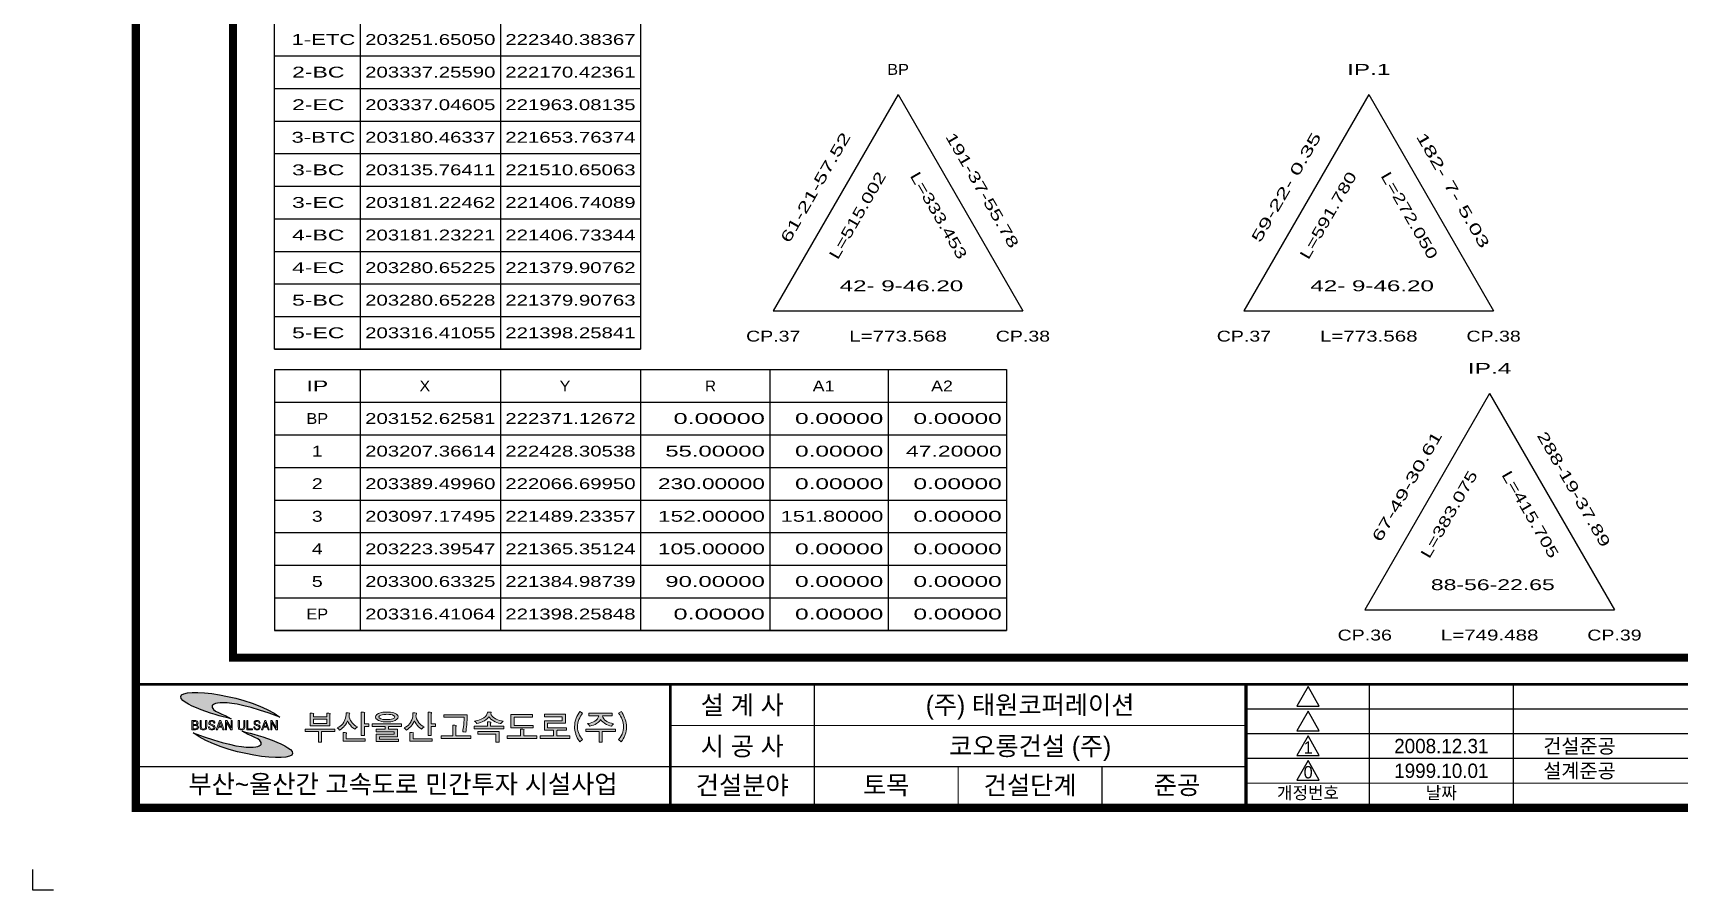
# Model space of a CAD drawing. Header units: millimetres. Extents: x 0 to 841, y 0 to 594.
# Drawn here: x 0 to 400.3, y 0 to 208.3 of the extents above; entities that cross this region are included whole.
import ezdxf
from ezdxf.enums import TextEntityAlignment as Align

# ---------------------------------------------------------------- set-up
doc = ezdxf.new("R2010")
doc.units = ezdxf.units.MM
doc.header["$LTSCALE"] = 10
for name, color, linetype in [('CA-TABL-LIN1', 4, 'Continuous'), ('CA-TABL-LIN2', 1, 'Continuous'), ('CA-TABL-TEX1', 6, 'Continuous'), ('CA-TABL-TEX2', 3, 'Continuous'), ('CX-BORD', 3, 'Continuous'), ('CX-BORD-LIN1', 4, 'Continuous'), ('CX-BORD-LIN2', 3, 'Continuous'), ('CX-BORD-TEX2', 7, 'Continuous'), ('CX-BORD-TEX3', 6, 'Continuous'), ('CX-MISC', 2, 'Continuous'), ('CZ-LIN1', 7, 'Continuous')]:
    doc.layers.add(name, color=color, linetype=linetype)
doc.styles.add('RP2', font='Dotum.ttf')
doc.styles.add('TB_TEXT', font='Dotum.ttf')
doc.styles.add('TB_WBTXT', font='Dotum.ttf')
doc.styles.add('TB_WMTXT', font='Dotum.ttf')

# ---------------------------------------------------------------- blocks, each defined once
blk = doc.blocks.new('CXGLOGO-EX흑백1')
h = blk.add_hatch(color=74)
edge = h.paths.add_edge_path()
edge.add_spline(control_points=[(3.24, 1.49), (1.67, 2.6), (-1.78, 3.37), (-1.38, 4.71), (-1.38, 4.71), (-1.38, 4.71), (0.38, 7.51), (15.15, 1.88)], knot_values=[0, 0, 0, 0, 0.25, 0.25, 0.25, 0.25, 0.5, 0.5, 0.5, 0.5], degree=3, periodic=0)
edge.add_spline(control_points=[(15.15, 1.88), (8, 7.3), (-8.94, 9.33), (-8.99, 6.91)], knot_values=[0.5, 0.5, 0.5, 0.5, 0.75, 0.75, 0.75, 0.75], degree=3, periodic=0)
edge.add_spline(control_points=[(-8.99, 6.91), (-9.03, 4.5), (3.24, 1.49), (3.24, 1.49)], knot_values=[0.75, 0.75, 0.75, 0.75, 1, 1, 1, 1], degree=3, periodic=0)
h = blk.add_hatch(color=256)
h.paths.add_polyline_path([(11.6, 0.69), (11.94, -0.26), (11.26, -0.26)], flags=16)
h.paths.add_polyline_path([(12.25, -1.14), (12.54, -1.14), (11.73, 1.06), (11.48, 1.06), (10.67, -1.14), (10.96, -1.14), (11.18, -0.49), (12.02, -0.49)])
h.paths.add_polyline_path([(1.54, -1.14), (0.73, 1.06), (0.48, 1.06), (-0.33, -1.14), (-0.04, -1.14), (0.19, -0.49), (1.03, -0.49), (1.25, -1.14)])
h.paths.add_polyline_path([(1.9, -1.14), (2.17, -1.14), (2.17, 0.61), (3.23, -1.14), (3.52, -1.14), (3.52, 1.06), (3.25, 1.06), (3.25, -0.65), (2.21, 1.06), (1.9, 1.06)])
h.paths.add_polyline_path([(5.3, -0.69), (5.27, -0.48), (5.27, 1.06), (5, 1.06), (5, -0.45), (5.03, -0.7), (5.1, -0.9), (5.16, -0.98), (5.32, -1.1), (5.52, -1.17), (5.77, -1.2), (5.79, -1.2), (6.04, -1.17), (6.25, -1.1), (6.41, -1), (6.41, -0.99), (6.53, -0.82), (6.59, -0.61), (6.6, -0.45), (6.6, 1.06), (6.33, 1.06), (6.33, -0.46), (6.29, -0.7), (6.19, -0.86), (6.01, -0.96), (5.79, -0.98), (5.55, -0.94), (5.4, -0.86)])
h.paths.add_polyline_path([(7.36, 1.06), (7.09, 1.06), (7.09, -1.14), (8.47, -1.14), (8.47, -0.93), (7.36, -0.93)])
h.paths.add_polyline_path([(10.02, 1.02), (9.81, 1.08), (9.56, 1.11), (9.56, 1.11), (9.3, 1.08), (9.1, 1.02), (9.01, 0.95), (8.88, 0.78), (8.84, 0.56), (8.84, 0.54), (8.88, 0.31), (9, 0.15), (9.13, 0.06), (9.37, -0.05), (9.48, -0.09), (9.53, -0.11), (9.76, -0.21), (9.83, -0.25), (10, -0.36), (10.06, -0.48), (10.08, -0.62), (10.02, -0.84), (9.94, -0.9), (9.76, -0.97), (9.57, -0.98), (9.32, -0.94), (9.17, -0.86), (9.07, -0.7), (9.04, -0.45), (8.77, -0.45), (8.8, -0.69), (8.87, -0.89), (8.94, -0.99), (9.1, -1.1), (9.31, -1.17), (9.56, -1.2), (9.57, -1.2), (9.84, -1.17), (10.04, -1.12), (10.15, -1.05), (10.28, -0.89), (10.34, -0.68), (10.35, -0.58), (10.32, -0.35), (10.21, -0.18), (10.18, -0.16), (10.05, -0.07), (9.82, 0.03), (9.65, 0.11), (9.38, 0.22), (9.22, 0.31), (9.21, 0.32), (9.13, 0.51), (9.13, 0.57), (9.2, 0.78), (9.25, 0.82), (9.45, 0.89), (9.55, 0.9), (9.78, 0.85), (9.9, 0.77), (10.02, 0.59), (10.05, 0.47), (10.32, 0.47), (10.28, 0.71), (10.17, 0.89), (10.17, 0.9)])
h.paths.add_polyline_path([(12.89, -1.14), (13.16, -1.14), (13.16, 0.61), (14.23, -1.14), (14.52, -1.14), (14.52, 1.06), (14.24, 1.06), (14.24, -0.65), (13.2, 1.06), (12.89, 1.06)])
h.paths.add_polyline_path([(0.27, -0.26), (0.61, 0.69), (0.95, -0.26)], flags=16)
h.paths.add_polyline_path([(-5.98, 0.11), (-5.98, 0.84), (-5.48, 0.84), (-5.24, 0.81), (-5.13, 0.75), (-5.04, 0.57), (-5.04, 0.49), (-5.09, 0.27), (-5.16, 0.19), (-5.34, 0.12), (-5.5, 0.11)], flags=16)
h.paths.add_polyline_path([(-5.98, -0.93), (-5.98, -0.1), (-5.44, -0.1), (-5.2, -0.13), (-5.1, -0.17), (-4.98, -0.33), (-4.96, -0.52), (-5.01, -0.75), (-5.09, -0.85), (-5.27, -0.92), (-5.44, -0.93)], flags=16)
h.paths.add_polyline_path([(-5.12, 1.02), (-5.35, 1.06), (-5.4, 1.06), (-6.25, 1.06), (-6.25, -1.14), (-5.37, -1.14), (-5.12, -1.12), (-4.92, -1.05), (-4.85, -0.99), (-4.74, -0.83), (-4.69, -0.61), (-4.68, -0.52), (-4.72, -0.28), (-4.81, -0.13), (-4.98, 0), (-5.07, 0.03), (-4.88, 0.15), (-4.85, 0.19), (-4.77, 0.39), (-4.76, 0.5), (-4.8, 0.72), (-4.92, 0.9), (-4.94, 0.91)])
h.paths.add_polyline_path([(-3.97, -0.69), (-3.99, -0.48), (-3.99, 1.06), (-4.26, 1.06), (-4.26, -0.45), (-4.24, -0.7), (-4.16, -0.9), (-4.1, -0.98), (-3.95, -1.1), (-3.74, -1.17), (-3.49, -1.2), (-3.48, -1.2), (-3.22, -1.17), (-3.01, -1.1), (-2.86, -1), (-2.85, -0.99), (-2.74, -0.82), (-2.68, -0.61), (-2.66, -0.45), (-2.66, 1.06), (-2.94, 1.06), (-2.94, -0.46), (-2.97, -0.7), (-3.08, -0.86), (-3.26, -0.96), (-3.47, -0.98), (-3.72, -0.94), (-3.87, -0.86)])
h.paths.add_polyline_path([(-0.83, 0.9), (-0.97, 1.02), (-1.18, 1.08), (-1.44, 1.11), (-1.69, 1.08), (-1.89, 1.02), (-1.98, 0.95), (-2.11, 0.78), (-2.16, 0.56), (-2.16, 0.54), (-2.12, 0.31), (-2, 0.15), (-1.86, 0.06), (-1.63, -0.05), (-1.52, -0.09), (-1.47, -0.11), (-1.24, -0.21), (-1.17, -0.25), (-1, -0.36), (-0.93, -0.48), (-0.92, -0.62), (-0.97, -0.84), (-1.05, -0.9), (-1.23, -0.97), (-1.42, -0.98), (-1.67, -0.94), (-1.82, -0.86), (-1.92, -0.7), (-1.96, -0.45), (-2.22, -0.45), (-2.2, -0.69), (-2.12, -0.89), (-2.05, -0.99), (-1.89, -1.1), (-1.69, -1.17), (-1.43, -1.2), (-1.42, -1.2), (-1.16, -1.17), (-0.96, -1.12), (-0.85, -1.05), (-0.71, -0.89), (-0.65, -0.68), (-0.64, -0.58), (-0.68, -0.35), (-0.79, -0.18), (-0.81, -0.16), (-0.95, -0.07), (-1.17, 0.03), (-1.35, 0.11), (-1.61, 0.22), (-1.77, 0.31), (-1.78, 0.32), (-1.86, 0.51), (-1.86, 0.57), (-1.79, 0.78), (-1.74, 0.82), (-1.55, 0.89), (-1.44, 0.9), (-1.22, 0.85), (-1.09, 0.77), (-0.97, 0.59), (-0.95, 0.47), (-0.68, 0.47), (-0.72, 0.71), (-0.82, 0.89)])
h = blk.add_hatch(color=256)
h.paths.add_polyline_path([(63.25, -2.21), (67.68, -2.21), (67.68, -4.14), (68.44, -4.14), (68.44, -1.6), (63.25, -1.6)])
h.paths.add_polyline_path([(74.44, -1.23), (74.5, -1.07), (74.18, -0.99), (73.66, -0.99), (73.66, -2.67), (70.41, -2.67), (70.41, -3.28), (77.61, -3.28), (77.61, -2.67), (74.41, -2.67), (74.41, -1.3)])
h.paths.add_polyline_path([(93.49, -1.61), (96.71, -1.61), (96.71, -0.99), (89.51, -0.99), (89.51, -1.61), (92.73, -1.61), (92.73, -4.14), (93.49, -4.14)])
h.paths.add_polyline_path([(98.53, -1.72), (98.37, -2.14), (98.33, -2.24), (98.14, -2.64), (97.91, -3.02), (97.66, -3.37), (97.51, -3.56), (98.15, -4.08), (98.41, -3.72), (98.64, -3.35), (98.84, -2.96), (99.02, -2.55), (99.1, -2.3), (99.23, -1.88), (99.33, -1.44), (99.4, -1.01), (99.43, -0.57), (99.43, -0.39), (99.41, 0.03), (99.35, 0.47), (99.26, 0.9), (99.13, 1.34), (99.11, 1.39), (98.97, 1.77), (98.79, 2.15), (98.58, 2.55), (98.35, 2.95), (98.16, 3.25), (97.51, 2.85), (97.76, 2.5), (97.99, 2.12), (98.19, 1.72), (98.35, 1.32), (98.51, 0.88), (98.62, 0.44), (98.69, 0.02), (98.72, -0.4), (98.72, -0.42), (98.7, -0.86), (98.63, -1.29)])
h.paths.add_polyline_path([(93.89, 1.53), (93.7, 1.9), (93.59, 2.25), (95.94, 2.25), (95.94, 2.86), (90.28, 2.86), (90.28, 2.25), (92.65, 2.25), (92.53, 1.84), (92.33, 1.47), (92.04, 1.16), (91.73, 0.92), (91.38, 0.74), (91, 0.59), (90.57, 0.47), (90.09, 0.38), (89.95, 0.36), (90.26, 0.07), (90.53, -0.26), (90.95, -0.16), (91.37, -0.02), (91.77, 0.15), (92.15, 0.37), (92.57, 0.66), (92.88, 0.96), (93.09, 1.27), (93.11, 1.32), (93.33, 1.02), (93.63, 0.73), (94.03, 0.44), (94.15, 0.37), (94.54, 0.16), (94.94, -0.02), (95.35, -0.17), (95.77, -0.28), (96, 0.01), (96.29, 0.32), (95.8, 0.42), (95.36, 0.55), (94.97, 0.7), (94.62, 0.88), (94.53, 0.93), (94.17, 1.21)])
h.paths.add_polyline_path([(86.94, -1.7), (87.06, -2.13), (87.12, -2.3), (87.28, -2.72), (87.46, -3.12), (87.67, -3.51), (87.91, -3.88), (88.06, -4.08), (88.71, -3.56), (88.44, -3.21), (88.2, -2.85), (87.98, -2.45), (87.89, -2.24), (87.73, -1.81), (87.61, -1.38), (87.54, -0.96), (87.51, -0.52), (87.51, -0.42), (87.53, -0.01), (87.6, 0.42), (87.7, 0.86), (87.85, 1.3), (87.85, 1.32), (88.03, 1.74), (88.24, 2.13), (88.46, 2.51), (88.71, 2.85), (88.05, 3.25), (87.8, 2.85), (87.57, 2.45), (87.37, 2.06), (87.21, 1.67), (87.1, 1.39), (86.97, 0.95), (86.88, 0.52), (86.82, 0.08), (86.8, -0.35), (86.8, -0.39), (86.81, -0.83), (86.86, -1.26)])
h.paths.add_polyline_path([(79.45, 1.02), (79.45, -1.26), (81.7, -1.26), (81.7, -2.67), (78.45, -2.67), (78.45, -3.28), (85.65, -3.28), (85.65, -2.67), (82.45, -2.67), (82.45, -1.49), (82.46, -1.45), (82.49, -1.41), (82.54, -1.33), (82.55, -1.26), (84.84, -1.26), (84.84, -0.65), (80.21, -0.65), (80.21, 0.42), (84.56, 0.42), (84.56, 2.62), (79.47, 2.62), (79.47, 2), (83.8, 2), (83.8, 1.02)])
h.paths.add_polyline_path([(76.55, 2.56), (71.31, 2.56), (71.31, -0.7), (76.71, -0.7), (76.71, -0.1), (72.08, -0.1), (72.08, 1.94), (76.55, 1.94)])
h.paths.add_polyline_path([(66.12, 0.8), (65.59, 0.8), (65.59, -0.3), (62.37, -0.3), (62.37, -0.9), (69.57, -0.9), (69.57, -0.3), (66.36, -0.3), (66.36, 0.47), (66.39, 0.55), (66.45, 0.71)])
h.paths.add_polyline_path([(66.51, 3.1), (66.13, 3.15), (65.62, 3.15), (65.55, 2.77), (65.38, 2.41), (65.1, 2.07), (64.75, 1.78), (64.42, 1.56), (64.06, 1.38), (63.66, 1.22), (63.23, 1.08), (62.77, 0.98), (62.49, 0.94), (62.76, 0.65), (63.01, 0.34), (63.46, 0.46), (63.9, 0.59), (64.3, 0.74), (64.68, 0.92), (64.87, 1.02), (65.3, 1.3), (65.63, 1.59), (65.88, 1.89), (65.96, 2.01), (66.16, 1.71), (66.45, 1.42), (66.83, 1.14), (67.1, 0.98), (67.47, 0.78), (67.87, 0.62), (68.3, 0.47), (68.73, 0.35), (68.84, 0.33), (69.11, 0.62), (69.42, 0.91), (68.98, 0.98), (68.55, 1.09), (68.14, 1.24), (67.74, 1.41), (67.49, 1.55), (67.05, 1.83), (66.72, 2.14), (66.5, 2.44), (66.43, 2.62), (66.42, 2.8), (66.49, 2.95)])
h.paths.add_polyline_path([(41.14, 1.3), (40.63, 1.32), (40.18, 1.37), (39.79, 1.46), (39.64, 1.51), (39.23, 1.76), (39.15, 1.95), (39.32, 2.24), (39.64, 2.4), (39.99, 2.5), (40.41, 2.56), (40.9, 2.59), (41.14, 2.6), (41.65, 2.58), (42.1, 2.53), (42.48, 2.44), (42.62, 2.4), (43.03, 2.16), (43.12, 1.95), (42.94, 1.67), (42.62, 1.51), (42.27, 1.41), (41.85, 1.34), (41.36, 1.3)], flags=16)
h.paths.add_polyline_path([(41.55, 3.14), (41.14, 3.15), (40.62, 3.13), (40.15, 3.09), (39.72, 3.01), (39.35, 2.9), (39.08, 2.79), (38.67, 2.52), (38.44, 2.21), (38.39, 1.95), (38.48, 1.6), (38.76, 1.31), (39.08, 1.12), (39.42, 0.98), (39.8, 0.87), (40.23, 0.8), (40.71, 0.76), (41.14, 0.75), (41.65, 0.76), (42.12, 0.81), (42.54, 0.89), (42.92, 1), (43.19, 1.12), (43.6, 1.39), (43.83, 1.7), (43.88, 1.95), (43.79, 2.3), (43.51, 2.6), (43.19, 2.79), (42.85, 2.92), (42.47, 3.03), (42.03, 3.1)])
h.paths.add_polyline_path([(47.59, -1.92), (47.27, -1.84), (46.75, -1.84), (46.75, -3.95), (52.12, -3.95), (52.12, -3.34), (47.52, -3.34), (47.52, -2.2), (47.52, -2.14), (47.55, -2.09)])
h.paths.add_polyline_path([(31.34, -1.92), (31.02, -1.84), (30.5, -1.84), (30.5, -3.95), (35.87, -3.95), (35.87, -3.34), (31.27, -3.34), (31.27, -2.2), (31.27, -2.14), (31.29, -2.09)])
h.paths.add_polyline_path([(42.94, -1.66), (42.94, -2.22), (38.57, -2.22), (38.57, -4.04), (43.94, -4.04), (43.94, -3.43), (39.33, -3.43), (39.33, -2.84), (43.7, -2.84), (43.7, -1.05), (41.51, -1.05), (41.51, -0.34), (44.73, -0.34), (44.73, 0.27), (37.53, 0.27), (37.53, -0.34), (40.75, -0.34), (40.75, -1.05), (38.57, -1.05), (38.57, -1.66)])
h.paths.add_polyline_path([(21.28, -0.99), (21.28, -1.61), (24.5, -1.61), (24.5, -4.14), (25.26, -4.14), (25.26, -1.61), (28.48, -1.61), (28.48, -0.99)])
h.paths.add_polyline_path([(51.7, 3.15), (51.16, 3.15), (51.16, -2.53), (51.92, -2.53), (51.92, -0.36), (52.98, -0.36), (52.98, 0.26), (51.92, 0.26), (51.92, 2.67), (51.94, 2.77), (51.98, 2.87), (52.02, 3.07)])
h.paths.add_polyline_path([(48.36, 2.89), (47.98, 2.94), (47.48, 2.94), (47.48, 2.49), (47.44, 2.06), (47.35, 1.64), (47.2, 1.23), (47.01, 0.84), (46.93, 0.69), (46.66, 0.31), (46.37, -0.01), (46.04, -0.29), (45.68, -0.5), (45.32, -0.65), (45.61, -0.92), (45.89, -1.23), (46.26, -0.98), (46.6, -0.71), (46.92, -0.41), (47.04, -0.28), (47.33, 0.08), (47.57, 0.45), (47.76, 0.83), (47.84, 1.05), (48.01, 0.66), (48.24, 0.28), (48.51, -0.08), (48.82, -0.41), (49.15, -0.7), (49.5, -0.96), (49.6, -1.02), (49.91, -0.72), (50.23, -0.43), (49.86, -0.27), (49.51, -0.04), (49.19, 0.26), (48.87, 0.62), (48.84, 0.66), (48.57, 1.07), (48.37, 1.48), (48.26, 1.87), (48.22, 2.19), (48.25, 2.48), (48.33, 2.7)])
h.paths.add_polyline_path([(35.45, 3.15), (34.91, 3.15), (34.91, -2.53), (35.67, -2.53), (35.67, -0.36), (36.73, -0.36), (36.73, 0.26), (35.67, 0.26), (35.67, 2.67), (35.69, 2.77), (35.73, 2.87), (35.77, 3.07)])
h.paths.add_polyline_path([(32.11, 2.89), (31.73, 2.94), (31.23, 2.94), (31.23, 2.49), (31.19, 2.06), (31.09, 1.64), (30.95, 1.23), (30.76, 0.84), (30.68, 0.69), (30.41, 0.31), (30.12, -0.01), (29.79, -0.29), (29.43, -0.5), (29.07, -0.65), (29.36, -0.92), (29.64, -1.23), (30.01, -0.98), (30.35, -0.71), (30.67, -0.41), (30.79, -0.28), (31.08, 0.08), (31.32, 0.45), (31.51, 0.83), (31.59, 1.05), (31.76, 0.66), (31.99, 0.28), (32.26, -0.08), (32.57, -0.41), (32.89, -0.7), (33.25, -0.96), (33.35, -1.02), (33.65, -0.72), (33.97, -0.43), (33.61, -0.27), (33.26, -0.04), (32.93, 0.26), (32.62, 0.62), (32.59, 0.66), (32.32, 1.07), (32.12, 1.48), (32.01, 1.87), (31.97, 2.19), (32, 2.48), (32.08, 2.7)])
h.paths.add_polyline_path([(26.51, 1.39), (26.51, 0.4), (23.29, 0.4), (23.29, 1.39)], flags=16)
h.paths.add_polyline_path([(27.32, 2.66), (27.37, 2.83), (27, 2.91), (26.51, 2.91), (26.51, 2), (23.29, 2), (23.29, 2.58), (23.3, 2.62), (23.33, 2.67), (23.39, 2.83), (22.99, 2.91), (22.53, 2.91), (22.53, -0.21), (27.28, -0.21), (27.28, 2.56), (27.29, 2.62)])
h.paths.add_polyline_path([(58, -0.14), (57.69, -0.06), (57.16, -0.06), (57.16, -2.67), (54.33, -2.67), (54.33, -3.28), (61.53, -3.28), (61.53, -2.67), (57.92, -2.67), (57.92, -0.45), (57.92, -0.39), (57.96, -0.32)])
h.paths.add_polyline_path([(60.7, 2.5), (55.01, 2.5), (55.01, 1.88), (59.93, 1.88), (59.93, 1.55), (59.9, 1.14), (59.86, 0.66), (59.82, 0.12), (59.76, -0.41), (59.7, -0.88), (59.65, -1.29), (59.59, -1.65), (59.59, -1.67), (59.95, -1.69), (60.35, -1.73), (60.41, -1.34), (60.46, -0.92), (60.51, -0.47), (60.56, 0.01), (60.58, 0.23), (60.62, 0.71), (60.65, 1.18), (60.67, 1.62), (60.69, 2.04), (60.7, 2.45)])
h = blk.add_hatch(color=142)
edge = h.paths.add_edge_path()
edge.add_spline(control_points=[(18.21, -6.91), (18.25, -4.5), (5.98, -1.49), (5.98, -1.49)], knot_values=[0.75, 0.75, 0.75, 0.75, 1, 1, 1, 1], degree=3, periodic=0)
edge.add_spline(control_points=[(5.98, -1.49), (7.55, -2.6), (11, -3.37), (10.6, -4.71), (10.6, -4.71), (10.6, -4.71), (8.84, -7.51), (-5.93, -1.88)], knot_values=[0, 0, 0, 0, 0.25, 0.25, 0.25, 0.25, 0.5, 0.5, 0.5, 0.5], degree=3, periodic=0)
edge.add_spline(control_points=[(-5.93, -1.88), (1.22, -7.3), (18.17, -9.33), (18.21, -6.91)], knot_values=[0.5, 0.5, 0.5, 0.5, 0.75, 0.75, 0.75, 0.75], degree=3, periodic=0)
at = {"lineweight": 0}
for points in [[(-5.12, 1.02), (-5.35, 1.06), (-5.4, 1.06), (-6.25, 1.06), (-6.25, -1.14), (-5.37, -1.14), (-5.12, -1.12), (-4.92, -1.05), (-4.85, -0.99), (-4.74, -0.83), (-4.69, -0.61), (-4.68, -0.52), (-4.72, -0.28), (-4.81, -0.13), (-4.98, 0), (-5.07, 0.03), (-4.88, 0.15), (-4.85, 0.19), (-4.77, 0.39), (-4.76, 0.5), (-4.8, 0.72), (-4.92, 0.9), (-4.94, 0.91)], [(-5.98, 0.11), (-5.98, 0.84), (-5.48, 0.84), (-5.24, 0.81), (-5.13, 0.75), (-5.04, 0.57), (-5.04, 0.49), (-5.09, 0.27), (-5.16, 0.19), (-5.34, 0.12), (-5.5, 0.11)], [(-3.97, -0.69), (-3.99, -0.48), (-3.99, 1.06), (-4.26, 1.06), (-4.26, -0.45), (-4.24, -0.7), (-4.16, -0.9), (-4.1, -0.98), (-3.95, -1.1), (-3.74, -1.17), (-3.49, -1.2), (-3.48, -1.2), (-3.22, -1.17), (-3.01, -1.1), (-2.86, -1), (-2.85, -0.99), (-2.74, -0.82), (-2.68, -0.61), (-2.66, -0.45), (-2.66, 1.06), (-2.94, 1.06), (-2.94, -0.46), (-2.97, -0.7), (-3.08, -0.86), (-3.26, -0.96), (-3.47, -0.98), (-3.72, -0.94), (-3.87, -0.86)], [(-0.83, 0.9), (-0.97, 1.02), (-1.18, 1.08), (-1.44, 1.11), (-1.69, 1.08), (-1.89, 1.02), (-1.98, 0.95), (-2.11, 0.78), (-2.16, 0.56), (-2.16, 0.54), (-2.12, 0.31), (-2, 0.15), (-1.86, 0.06), (-1.63, -0.05), (-1.52, -0.09), (-1.47, -0.11), (-1.24, -0.21), (-1.17, -0.25), (-1, -0.36), (-0.93, -0.48), (-0.92, -0.62), (-0.97, -0.84), (-1.05, -0.9), (-1.23, -0.97), (-1.42, -0.98), (-1.67, -0.94), (-1.82, -0.86), (-1.92, -0.7), (-1.96, -0.45), (-1.96, -0.45), (-2.22, -0.45), (-2.2, -0.69), (-2.12, -0.89), (-2.05, -0.99), (-1.89, -1.1), (-1.69, -1.17), (-1.43, -1.2), (-1.42, -1.2), (-1.16, -1.17), (-0.96, -1.12), (-0.85, -1.05), (-0.71, -0.89), (-0.65, -0.68), (-0.64, -0.58), (-0.68, -0.35), (-0.79, -0.18), (-0.81, -0.16), (-0.95, -0.07), (-1.17, 0.03), (-1.35, 0.11), (-1.61, 0.22), (-1.77, 0.31), (-1.78, 0.32), (-1.86, 0.51), (-1.86, 0.57), (-1.79, 0.78), (-1.74, 0.82), (-1.55, 0.89), (-1.44, 0.9), (-1.22, 0.85), (-1.09, 0.77), (-0.97, 0.59), (-0.95, 0.47), (-0.68, 0.47), (-0.72, 0.71), (-0.82, 0.89)], [(1.54, -1.14), (0.73, 1.06), (0.48, 1.06), (-0.33, -1.14), (-0.04, -1.14), (0.19, -0.49), (1.03, -0.49), (1.25, -1.14)], [(0.27, -0.26), (0.61, 0.69), (0.95, -0.26)], [(1.9, -1.14), (2.17, -1.14), (2.17, 0.61), (3.23, -1.14), (3.52, -1.14), (3.52, 1.06), (3.25, 1.06), (3.25, -0.65), (2.21, 1.06), (1.9, 1.06)], [(5.3, -0.69), (5.27, -0.48), (5.27, 1.06), (5, 1.06), (5, -0.45), (5.03, -0.7), (5.1, -0.9), (5.16, -0.98), (5.32, -1.1), (5.52, -1.17), (5.77, -1.2), (5.79, -1.2), (6.04, -1.17), (6.25, -1.1), (6.41, -1), (6.41, -0.99), (6.53, -0.82), (6.59, -0.61), (6.6, -0.45), (6.6, 1.06), (6.33, 1.06), (6.33, -0.46), (6.29, -0.7), (6.19, -0.86), (6.01, -0.96), (5.79, -0.98), (5.55, -0.94), (5.4, -0.86)], [(7.36, 1.06), (7.09, 1.06), (7.09, -1.14), (8.47, -1.14), (8.47, -0.93), (7.36, -0.93)], [(10.02, 1.02), (9.81, 1.08), (9.56, 1.11), (9.56, 1.11), (9.3, 1.08), (9.1, 1.02), (9.01, 0.95), (8.88, 0.78), (8.84, 0.56), (8.84, 0.54), (8.88, 0.31), (9, 0.15), (9.13, 0.06), (9.37, -0.05), (9.48, -0.09), (9.53, -0.11), (9.76, -0.21), (9.83, -0.25), (10, -0.36), (10.06, -0.48), (10.08, -0.62), (10.02, -0.84), (9.94, -0.9), (9.76, -0.97), (9.57, -0.98), (9.32, -0.94), (9.17, -0.86), (9.07, -0.7), (9.04, -0.45), (9.04, -0.45), (8.77, -0.45), (8.8, -0.69), (8.87, -0.89), (8.94, -0.99), (9.1, -1.1), (9.31, -1.17), (9.56, -1.2), (9.57, -1.2), (9.84, -1.17), (10.04, -1.12), (10.15, -1.05), (10.28, -0.89), (10.34, -0.68), (10.35, -0.58), (10.32, -0.35), (10.21, -0.18), (10.18, -0.16), (10.05, -0.07), (9.82, 0.03), (9.65, 0.11), (9.38, 0.22), (9.22, 0.31), (9.21, 0.32), (9.13, 0.51), (9.13, 0.57), (9.2, 0.78), (9.25, 0.82), (9.45, 0.89), (9.55, 0.9), (9.78, 0.85), (9.9, 0.77), (10.02, 0.59), (10.05, 0.47), (10.32, 0.47), (10.28, 0.71), (10.17, 0.89), (10.17, 0.9)], [(12.25, -1.14), (12.54, -1.14), (11.73, 1.06), (11.48, 1.06), (10.67, -1.14), (10.96, -1.14), (11.18, -0.49), (12.02, -0.49)], [(11.6, 0.69), (11.94, -0.26), (11.26, -0.26)], [(12.89, -1.14), (13.16, -1.14), (13.16, 0.61), (14.23, -1.14), (14.52, -1.14), (14.52, 1.06), (14.24, 1.06), (14.24, -0.65), (13.2, 1.06), (12.89, 1.06)], [(27.32, 2.66), (27.37, 2.83), (27, 2.91), (26.51, 2.91), (26.51, 2), (23.29, 2), (23.29, 2.58), (23.3, 2.62), (23.33, 2.67), (23.39, 2.83), (22.99, 2.91), (22.53, 2.91), (22.53, -0.21), (27.28, -0.21), (27.28, 2.56), (27.29, 2.62)], [(26.51, 1.39), (26.51, 0.4), (23.29, 0.4), (23.29, 1.39)], [(32.11, 2.89), (31.73, 2.94), (31.23, 2.94), (31.23, 2.49), (31.19, 2.06), (31.09, 1.64), (30.95, 1.23), (30.76, 0.84), (30.68, 0.69), (30.41, 0.31), (30.12, -0.01), (29.79, -0.29), (29.43, -0.5), (29.07, -0.65), (29.36, -0.92), (29.64, -1.23), (30.01, -0.98), (30.35, -0.71), (30.67, -0.41), (30.79, -0.28), (31.08, 0.08), (31.32, 0.45), (31.51, 0.83), (31.59, 1.05), (31.76, 0.66), (31.99, 0.28), (32.26, -0.08), (32.57, -0.41), (32.89, -0.7), (33.25, -0.96), (33.35, -1.02), (33.65, -0.72), (33.97, -0.43), (33.61, -0.27), (33.26, -0.04), (32.93, 0.26), (32.62, 0.62), (32.59, 0.66), (32.32, 1.07), (32.12, 1.48), (32.01, 1.87), (31.97, 2.19), (32, 2.48), (32.08, 2.7)], [(35.45, 3.15), (34.91, 3.15), (34.91, -2.53), (35.67, -2.53), (35.67, -0.36), (36.73, -0.36), (36.73, 0.26), (35.67, 0.26), (35.67, 2.67), (35.69, 2.77), (35.73, 2.87), (35.77, 3.07)], [(42.94, -1.66), (42.94, -2.22), (38.57, -2.22), (38.57, -4.04), (43.94, -4.04), (43.94, -3.43), (39.33, -3.43), (39.33, -2.84), (43.7, -2.84), (43.7, -1.05), (41.51, -1.05), (41.51, -0.34), (44.73, -0.34), (44.73, 0.27), (37.53, 0.27), (37.53, -0.34), (40.75, -0.34), (40.75, -1.05), (38.57, -1.05), (38.57, -1.66)], [(41.55, 3.14), (41.14, 3.15), (40.62, 3.13), (40.15, 3.09), (39.72, 3.01), (39.35, 2.9), (39.08, 2.79), (38.67, 2.52), (38.44, 2.21), (38.39, 1.95), (38.48, 1.6), (38.76, 1.31), (39.08, 1.12), (39.42, 0.98), (39.8, 0.87), (40.23, 0.8), (40.71, 0.76), (41.14, 0.75), (41.65, 0.76), (42.12, 0.81), (42.54, 0.89), (42.92, 1), (43.19, 1.12), (43.6, 1.39), (43.83, 1.7), (43.88, 1.95), (43.79, 2.3), (43.51, 2.6), (43.19, 2.79), (42.85, 2.92), (42.47, 3.03), (42.03, 3.1)], [(41.14, 1.3), (40.63, 1.32), (40.18, 1.37), (39.79, 1.46), (39.64, 1.51), (39.23, 1.76), (39.15, 1.95), (39.32, 2.24), (39.64, 2.4), (39.99, 2.5), (40.41, 2.56), (40.9, 2.59), (41.14, 2.6), (41.65, 2.58), (42.1, 2.53), (42.48, 2.44), (42.62, 2.4), (43.03, 2.16), (43.12, 1.95), (42.94, 1.67), (42.62, 1.51), (42.27, 1.41), (41.85, 1.34), (41.36, 1.3)], [(48.36, 2.89), (47.98, 2.94), (47.48, 2.94), (47.48, 2.49), (47.44, 2.06), (47.35, 1.64), (47.2, 1.23), (47.01, 0.84), (46.93, 0.69), (46.66, 0.31), (46.37, -0.01), (46.04, -0.29), (45.68, -0.5), (45.32, -0.65), (45.61, -0.92), (45.89, -1.23), (46.26, -0.98), (46.6, -0.71), (46.92, -0.41), (47.04, -0.28), (47.33, 0.08), (47.57, 0.45), (47.76, 0.83), (47.84, 1.05), (48.01, 0.66), (48.24, 0.28), (48.51, -0.08), (48.82, -0.41), (49.15, -0.7), (49.5, -0.96), (49.6, -1.02), (49.91, -0.72), (50.23, -0.43), (49.86, -0.27), (49.51, -0.04), (49.19, 0.26), (48.87, 0.62), (48.84, 0.66), (48.57, 1.07), (48.37, 1.48), (48.26, 1.87), (48.22, 2.19), (48.25, 2.48), (48.33, 2.7)], [(51.7, 3.15), (51.16, 3.15), (51.16, -2.53), (51.92, -2.53), (51.92, -0.36), (52.98, -0.36), (52.98, 0.26), (51.92, 0.26), (51.92, 2.67), (51.94, 2.77), (51.98, 2.87), (52.02, 3.07)], [(60.7, 2.5), (55.01, 2.5), (55.01, 1.88), (59.93, 1.88), (59.93, 1.55), (59.9, 1.14), (59.86, 0.66), (59.82, 0.12), (59.76, -0.41), (59.7, -0.88), (59.65, -1.29), (59.59, -1.65), (59.59, -1.67), (59.95, -1.69), (60.35, -1.73), (60.41, -1.34), (60.46, -0.92), (60.51, -0.47), (60.56, 0.01), (60.58, 0.23), (60.62, 0.71), (60.65, 1.18), (60.67, 1.62), (60.69, 2.04), (60.7, 2.45)], [(66.12, 0.8), (65.59, 0.8), (65.59, -0.3), (62.37, -0.3), (62.37, -0.9), (69.57, -0.9), (69.57, -0.3), (66.36, -0.3), (66.36, 0.47), (66.39, 0.55), (66.45, 0.71)], [(66.51, 3.1), (66.13, 3.15), (65.62, 3.15), (65.55, 2.77), (65.38, 2.41), (65.1, 2.07), (64.75, 1.78), (64.42, 1.56), (64.06, 1.38), (63.66, 1.22), (63.23, 1.08), (62.77, 0.98), (62.49, 0.94), (62.76, 0.65), (63.01, 0.34), (63.46, 0.46), (63.9, 0.59), (64.3, 0.74), (64.68, 0.92), (64.87, 1.02), (65.3, 1.3), (65.63, 1.59), (65.88, 1.89), (65.96, 2.01), (66.16, 1.71), (66.45, 1.42), (66.83, 1.14), (67.1, 0.98), (67.47, 0.78), (67.87, 0.62), (68.3, 0.47), (68.73, 0.35), (68.84, 0.33), (69.11, 0.62), (69.42, 0.91), (68.98, 0.98), (68.55, 1.09), (68.14, 1.24), (67.74, 1.41), (67.49, 1.55), (67.05, 1.83), (66.72, 2.14), (66.5, 2.44), (66.43, 2.62), (66.42, 2.8), (66.49, 2.95)], [(76.55, 2.56), (71.31, 2.56), (71.31, -0.7), (76.71, -0.7), (76.71, -0.1), (72.08, -0.1), (72.08, 1.94), (76.55, 1.94)], [(79.45, 1.02), (79.45, -1.26), (81.7, -1.26), (81.7, -2.67), (78.45, -2.67), (78.45, -3.28), (85.65, -3.28), (85.65, -2.67), (82.45, -2.67), (82.45, -1.49), (82.46, -1.45), (82.49, -1.41), (82.54, -1.33), (82.55, -1.26), (84.84, -1.26), (84.84, -0.65), (80.21, -0.65), (80.21, 0.42), (84.56, 0.42), (84.56, 2.62), (79.47, 2.62), (79.47, 2), (83.8, 2), (83.8, 1.02)], [(86.94, -1.7), (87.06, -2.13), (87.12, -2.3), (87.28, -2.72), (87.46, -3.12), (87.67, -3.51), (87.91, -3.88), (88.06, -4.08), (88.71, -3.56), (88.44, -3.21), (88.2, -2.85), (87.98, -2.45), (87.89, -2.24), (87.73, -1.81), (87.61, -1.38), (87.54, -0.96), (87.51, -0.52), (87.51, -0.42), (87.53, -0.01), (87.6, 0.42), (87.7, 0.86), (87.85, 1.3), (87.85, 1.32), (88.03, 1.74), (88.24, 2.13), (88.46, 2.51), (88.71, 2.85), (88.05, 3.25), (87.8, 2.85), (87.57, 2.45), (87.37, 2.06), (87.21, 1.67), (87.1, 1.39), (86.97, 0.95), (86.88, 0.52), (86.82, 0.08), (86.8, -0.35), (86.8, -0.39), (86.81, -0.83), (86.86, -1.26)], [(93.89, 1.53), (93.7, 1.9), (93.59, 2.25), (95.94, 2.25), (95.94, 2.86), (90.28, 2.86), (90.28, 2.25), (92.65, 2.25), (92.53, 1.84), (92.33, 1.47), (92.04, 1.16), (91.73, 0.92), (91.38, 0.74), (91, 0.59), (90.57, 0.47), (90.09, 0.38), (89.95, 0.36), (90.26, 0.07), (90.53, -0.26), (90.95, -0.16), (91.37, -0.02), (91.77, 0.15), (92.15, 0.37), (92.57, 0.66), (92.88, 0.96), (93.09, 1.27), (93.11, 1.32), (93.33, 1.02), (93.63, 0.73), (94.03, 0.44), (94.15, 0.37), (94.54, 0.16), (94.94, -0.02), (95.35, -0.17), (95.77, -0.28), (96, 0.01), (96.29, 0.32), (95.8, 0.42), (95.36, 0.55), (94.97, 0.7), (94.62, 0.88), (94.53, 0.93), (94.17, 1.21)], [(98.53, -1.72), (98.37, -2.14), (98.33, -2.24), (98.14, -2.64), (97.91, -3.02), (97.66, -3.37), (97.51, -3.56), (98.15, -4.08), (98.41, -3.72), (98.64, -3.35), (98.84, -2.96), (99.02, -2.55), (99.1, -2.3), (99.23, -1.88), (99.33, -1.44), (99.4, -1.01), (99.43, -0.57), (99.43, -0.39), (99.41, 0.03), (99.35, 0.47), (99.26, 0.9), (99.13, 1.34), (99.11, 1.39), (98.97, 1.77), (98.79, 2.15), (98.58, 2.55), (98.35, 2.95), (98.16, 3.25), (97.51, 2.85), (97.76, 2.5), (97.99, 2.12), (98.19, 1.72), (98.35, 1.32), (98.51, 0.88), (98.62, 0.44), (98.69, 0.02), (98.72, -0.4), (98.72, -0.42), (98.7, -0.86), (98.63, -1.29)], [(-5.98, -0.93), (-5.98, -0.1), (-5.44, -0.1), (-5.2, -0.13), (-5.1, -0.17), (-4.98, -0.33), (-4.96, -0.52), (-5.01, -0.75), (-5.09, -0.85), (-5.27, -0.92), (-5.44, -0.93)], [(21.28, -0.99), (21.28, -1.61), (24.5, -1.61), (24.5, -4.14), (25.26, -4.14), (25.26, -1.61), (28.48, -1.61), (28.48, -0.99)], [(31.34, -1.92), (31.02, -1.84), (30.5, -1.84), (30.5, -3.95), (35.87, -3.95), (35.87, -3.34), (31.27, -3.34), (31.27, -2.2), (31.27, -2.14), (31.29, -2.09)], [(47.59, -1.92), (47.27, -1.84), (46.75, -1.84), (46.75, -3.95), (52.12, -3.95), (52.12, -3.34), (47.52, -3.34), (47.52, -2.2), (47.52, -2.14), (47.55, -2.09)], [(58, -0.14), (57.69, -0.06), (57.16, -0.06), (57.16, -2.67), (54.33, -2.67), (54.33, -3.28), (61.53, -3.28), (61.53, -2.67), (57.92, -2.67), (57.92, -0.45), (57.92, -0.39), (57.96, -0.32)], [(63.25, -2.21), (67.68, -2.21), (67.68, -4.14), (68.44, -4.14), (68.44, -1.6), (63.25, -1.6)], [(74.44, -1.23), (74.5, -1.07), (74.18, -0.99), (73.66, -0.99), (73.66, -2.67), (70.41, -2.67), (70.41, -3.28), (77.61, -3.28), (77.61, -2.67), (74.41, -2.67), (74.41, -1.3)], [(93.49, -1.61), (96.71, -1.61), (96.71, -0.99), (89.51, -0.99), (89.51, -1.61), (92.73, -1.61), (92.73, -4.14), (93.49, -4.14)]]:
    blk.add_lwpolyline(points, close=True, dxfattribs=at)
blk.add_lwpolyline([(-1.44, 1.11), (-1.44, 1.11)], dxfattribs=at)
at = {"color": 74}
blk.add_open_spline([(3.24, 1.49), (1.67, 2.6), (-1.78, 3.37), (-1.38, 4.71), (-1.38, 4.71), (-1.38, 4.71), (0.38, 7.51), (15.15, 1.88), (15.15, 1.88), (8, 7.3), (-8.94, 9.33), (-8.99, 6.91), (-8.99, 6.91), (-9.03, 4.5), (3.24, 1.49), (3.24, 1.49)], degree=3, knots=[0, 0, 0, 0, 0.25, 0.25, 0.25, 0.25, 0.5, 0.5, 0.5, 0.5, 0.75, 0.75, 0.75, 0.75, 1, 1, 1, 1], dxfattribs=at)
at = {"color": 142}
blk.add_open_spline([(5.98, -1.49), (7.55, -2.6), (11, -3.37), (10.6, -4.71), (10.6, -4.71), (10.6, -4.71), (8.84, -7.51), (-5.93, -1.88), (-5.93, -1.88), (1.22, -7.3), (18.17, -9.33), (18.21, -6.91), (18.21, -6.91), (18.25, -4.5), (5.98, -1.49), (5.98, -1.49)], degree=3, knots=[0, 0, 0, 0, 0.25, 0.25, 0.25, 0.25, 0.5, 0.5, 0.5, 0.5, 0.75, 0.75, 0.75, 0.75, 1, 1, 1, 1], dxfattribs=at)
blk = doc.blocks.new('CXBLKA1-KHCA-부산~울산409_K2H')
at = {"layer": 'CX-BORD-LIN1', "const_width": 2}
blk.add_lwpolyline([(821, 20), (25, 20), (25, 574), (821, 574)], close=True, dxfattribs=at)
at = {"layer": 'CX-BORD-LIN1'}
for points, const_width in [([(821, 50), (25, 50)], 0.6), ([(155, 20), (155, 50)], 0.6), ([(190, 20), (190, 50)], 0.3), ([(295, 20), (295, 50)], 0.8), ([(295, 20), (295, 50)], 0.6), ([(325, 20), (325, 50)], 0.3), ([(360, 20), (360, 50)], 0.3), ([(591, 26), (295, 26)], 0.2)]:
    blk.add_lwpolyline(points, dxfattribs=dict(at, const_width=const_width))
for points in [[(310.08, 49.47), (307.34, 44.71), (312.83, 44.71)], [(310.08, 43.47), (307.34, 38.71), (312.83, 38.71)], [(310.08, 37.47), (307.34, 32.71), (312.83, 32.71)], [(310.08, 31.47), (307.34, 26.71), (312.83, 26.71)]]:
    blk.add_lwpolyline(points, close=True, dxfattribs=at)
at = {"layer": 'CX-BORD-LIN2', "const_width": 0.3}
for points in [[(295, 40), (155, 40)], [(295, 30), (25, 30)], [(225, 20), (225, 30)], [(260, 20), (260, 30)]]:
    blk.add_lwpolyline(points, dxfattribs=at)
at = {"layer": 'CX-BORD-LIN2'}
for points in [[(591, 44), (295, 44)], [(591, 38), (295, 38)], [(591, 32), (295, 32)]]:
    blk.add_lwpolyline(points, dxfattribs=at)
at = {"layer": 'CX-MISC'}
blk.add_lwpolyline([(5, 0), (0, 0), (0, 5)], dxfattribs=at)
blk.add_blockref('CXGLOGO-EX흑백1', (44.93, 40.12), dxfattribs=at)
at = {"layer": 'CX-BORD-LIN1', "style": 'TB_TEXT'}
for tag, height, p in [('TR_RNUM4', 3, (310.11, 46.64)), ('TR_RDAT4', 3.5, (342.5, 47)), ('TR_DGN4', 3.5, (484.12, 47)), ('TR_CHK4', 3.5, (524.12, 47)), ('TR_APP4', 3.5, (564.12, 47)), ('TR_RNUM3', 3, (310.11, 40.64)), ('TR_RDAT3', 3.5, (342.5, 41)), ('TR_DGN3', 3.5, (484.12, 41)), ('TR_CHK3', 3.5, (524.12, 41)), ('TR_APP3', 3.5, (564.12, 41)), ('TR_RNUM2', 3, (310.11, 34.64)), ('TR_RDAT2', 3.5, (342.5, 35)), ('TR_DGN2', 3.5, (484.12, 35)), ('TR_CHK2', 3.5, (524.12, 35)), ('TR_APP2', 3.5, (564.12, 35)), ('TR_RNUM1', 3, (310.11, 28.64)), ('TR_RDAT1', 3.5, (342.5, 29)), ('TR_DGN1', 3.5, (484.12, 29)), ('TR_CHK1', 3.5, (524.12, 29)), ('TR_APP1', 3.5, (564.12, 29))]:
    blk.add_attdef(tag, text='', height=height, dxfattribs=at).set_placement(p, align=Align.MIDDLE_CENTER)
for tag, p in [('TR_RCON4', (367.3, 47)), ('TR_RCON3', (367.3, 41)), ('TR_RCON2', (367.3, 35)), ('TR_RCON1', (367.3, 29))]:
    blk.add_attdef(tag, text='', height=3.5, dxfattribs=at).set_placement(p, align=Align.MIDDLE_LEFT)
at = {"layer": 'CX-BORD-LIN2', "style": 'TB_TEXT'}
blk.add_attdef('TD_VERSION', text='', height=3, rotation=90, dxfattribs=at).set_placement((825.5, 68.01), align=Align.MIDDLE_CENTER)
at = {"layer": 'CX-BORD-TEX2', "style": 'TB_WMTXT'}
for tag, height, p in [('TB_CNAME', 5, (40.34, 551.83)), ('TB_CSCOP', 4, (41.63, 543.83))]:
    blk.add_attdef(tag, text='', height=height, dxfattribs=at).set_placement(p, align=Align.BOTTOM_LEFT)
at = {"layer": 'CX-BORD-TEX2', "style": 'TB_WBTXT'}
for tag, height, p in [('TB_MTITIL', 10, (423, 553.33)), ('TB_STITL', 7, (423, 538.33))]:
    blk.add_attdef(tag, text='', height=height, dxfattribs=at).set_placement(p, align=Align.MIDDLE_CENTER)
at = {"layer": 'CX-BORD-TEX3', "style": 'TB_TEXT'}
for s, height, p in [('설 계 사', 4.5, (172.5, 45)), ('시 공 사', 4.5, (172.5, 35)), ('건설분야', 4.5, (172.5, 25.53)), ('건설단계', 4.5, (242.5, 25.53)), ('개정번호', 3, (310.08, 23.66)), ('날짜', 3, (342.5, 23.66))]:
    blk.add_text(s, height=height, dxfattribs=at).set_placement(p, align=Align.MIDDLE)
for tag, height, p in [('TD_DCOMP', 4.5, (242.5, 45)), ('TD_CSECT', 4.5, (636, 45)), ('TD_DNAME_TOP', 4.5, (780, 45)), ('TD_DNAME_MAIN', 4.5, (780, 39.01)), ('TD_CCOMP', 4.5, (242.5, 35)), ('TD_HSCAL', 4.5, (651.7, 35.24)), ('TD_VSCAL', 4.5, (680.78, 35.24)), ('TD_DNAME_BOT', 3, (780, 33.65)), ('TD_CNAME', 4.5, (90, 25.75)), ('TD_FIELD', 4.5, (207.5, 25.53)), ('TD_CSTEP', 4.5, (278.24, 25.53)), ('TD_DWGCODE', 4.5, (666, 25.39)), ('TD_DWGNO', 4.5, (780, 25.39))]:
    blk.add_attdef(tag, text='', height=height, dxfattribs=at).set_placement(p, align=Align.MIDDLE_CENTER)
at = {"layer": 'CX-BORD-TEX3', "style": 'TB_TEXT', "width": 0.9}
blk.add_attdef('TD_CDIST', text='', height=4, dxfattribs=at).set_placement((681, 45), align=Align.MIDDLE_CENTER)

msp = doc.modelspace()

# ---------------------------------------------------------------- linework, layer by layer
at = {"layer": 'CA-TABL-LIN1', "linetype": 'Continuous'}
for p, q in [((58.71, 131.49), (58.71, 234.45)), ((147.75, 234.45), (147.75, 131.49)), ((58.71, 131.49), (147.75, 131.49)), ((147.75, 131.49), (58.71, 131.49)), ((58.71, 126.49), (58.71, 63.13)), ((58.71, 126.49), (236.79, 126.49)), ((236.79, 126.49), (236.79, 63.13)), ((58.71, 118.57), (236.79, 118.57)), ((58.71, 63.13), (236.79, 63.13)), ((236.79, 63.13), (58.71, 63.13)), ((147.75, 63.13), (236.79, 63.13))]:
    msp.add_line(p, q, dxfattribs=at)
at = {"layer": 'CA-TABL-LIN2', "linetype": 'Continuous'}
for p, q in [((79.59, 234.45), (79.59, 131.49)), ((113.67, 234.45), (113.67, 131.49)), ((58.71, 202.77), (147.75, 202.77)), ((58.71, 194.85), (147.75, 194.85)), ((210.39, 193.35), (180.03, 140.76)), ((210.39, 193.35), (240.75, 140.76)), ((324.85, 193.35), (294.49, 140.76)), ((324.85, 193.35), (355.21, 140.76)), ((58.71, 186.93), (147.75, 186.93)), ((58.71, 179.01), (147.75, 179.01)), ((58.71, 171.09), (147.75, 171.09)), ((58.71, 163.17), (147.75, 163.17)), ((58.71, 155.25), (147.75, 155.25)), ((58.71, 147.33), (147.75, 147.33)), ((180.03, 140.76), (240.75, 140.76)), ((294.49, 140.76), (355.21, 140.76)), ((58.71, 139.41), (147.75, 139.41)), ((79.59, 126.49), (79.59, 63.13)), ((113.67, 126.49), (113.67, 63.13)), ((147.75, 126.49), (147.75, 63.13)), ((179.19, 126.49), (179.19, 63.13)), ((207.99, 126.49), (207.99, 63.13)), ((354.24, 120.68), (323.88, 68.1)), ((354.24, 120.68), (384.6, 68.1)), ((58.71, 110.65), (236.79, 110.65)), ((58.71, 102.73), (236.79, 102.73)), ((58.71, 94.81), (236.79, 94.81)), ((58.71, 86.89), (236.79, 86.89)), ((58.71, 78.97), (236.79, 78.97)), ((58.71, 71.05), (236.79, 71.05)), ((323.88, 68.1), (384.6, 68.1)), ((58.71, 63.13), (147.75, 63.13))]:
    msp.add_line(p, q, dxfattribs=at)
at = {"layer": 'CZ-LIN1', "const_width": 2}
msp.add_lwpolyline([(48.65, 541.03), (48.65, 56.49), (799.09, 56.49), (799.09, 541.03)], close=True, dxfattribs=at)

# ---------------------------------------------------------------- block references
at = {"layer": 'CX-BORD'}
ref = msp.add_blockref('CXBLKA1-KHCA-부산~울산409_K2H', (0, 0), dxfattribs=at)
ref.add_attrib('TD_CNAME', '부산~울산간 고속도로 민간투자 시설사업', dxfattribs={"layer": 'CX-BORD-TEX3', "height": 4.5, "style": 'TB_TEXT'}).set_placement((90, 25.75), align=Align.MIDDLE_CENTER)
ref.add_attrib('TD_DCOMP', '(주) 태원코퍼레이션', dxfattribs={"layer": 'CX-BORD-TEX3', "height": 4.5, "style": 'TB_TEXT'}).set_placement((242.5, 45), align=Align.MIDDLE_CENTER)
ref.add_attrib('TD_CCOMP', '코오롱건설 (주)', dxfattribs={"layer": 'CX-BORD-TEX3', "height": 4.5, "style": 'TB_TEXT'}).set_placement((242.5, 35), align=Align.MIDDLE_CENTER)
ref.add_attrib('TD_FIELD', '토목', dxfattribs={"layer": 'CX-BORD-TEX3', "height": 4.5, "style": 'TB_TEXT'}).set_placement((207.5, 25.53), align=Align.MIDDLE_CENTER)
ref.add_attrib('TD_CSTEP', '준공', dxfattribs={"layer": 'CX-BORD-TEX3', "height": 4.5, "style": 'TB_TEXT'}).set_placement((278.24, 25.53), align=Align.MIDDLE_CENTER)
ref.add_attrib('TR_RNUM1', '0', dxfattribs={"layer": 'CX-BORD-LIN1', "height": 3, "style": 'TB_TEXT'}).set_placement((310.11, 28.64), align=Align.MIDDLE_CENTER)
ref.add_attrib('TR_RDAT1', '1999.10.01', dxfattribs={"layer": 'CX-BORD-LIN1', "height": 3.5, "style": 'TB_TEXT'}).set_placement((342.5, 29), align=Align.MIDDLE_CENTER)
ref.add_attrib('TR_RCON1', '설계준공', dxfattribs={"layer": 'CX-BORD-LIN1', "height": 3.5, "style": 'TB_TEXT'}).set_placement((367.3, 29), align=Align.MIDDLE_LEFT)
ref.add_attrib('TR_RNUM2', '1', dxfattribs={"layer": 'CX-BORD-LIN1', "height": 3, "style": 'TB_TEXT'}).set_placement((310.11, 34.64), align=Align.MIDDLE_CENTER)
ref.add_attrib('TR_RDAT2', '2008.12.31', dxfattribs={"layer": 'CX-BORD-LIN1', "height": 3.5, "style": 'TB_TEXT'}).set_placement((342.5, 35), align=Align.MIDDLE_CENTER)
ref.add_attrib('TR_RCON2', '건설준공', dxfattribs={"layer": 'CX-BORD-LIN1', "height": 3.5, "style": 'TB_TEXT'}).set_placement((367.3, 35), align=Align.MIDDLE_LEFT)

# ---------------------------------------------------------------- texts
at = {"layer": 'CA-TABL-TEX1', "style": 'RP2'}
for s, width, p, p2 in [('BP', 1.088626, (207.75, 198.15), (213.03, 198.15)), ('IP.1', 1.549133, (319.57, 198.15), (330.13, 198.15)), ('CP.37', 1.239072, (173.43, 133.32), (186.63, 133.32)), ('CP.38', 1.239072, (234.15, 133.32), (247.35, 133.32)), ('CP.37', 1.239072, (287.89, 133.32), (301.09, 133.32)), ('CP.38', 1.239072, (348.61, 133.32), (361.81, 133.32)), ('IP.4', 1.549133, (348.96, 125.48), (359.52, 125.48)), ('IP', 1.598698, (66.51, 121.21), (71.79, 121.21)), ('X', 1.192557, (93.99, 121.21), (96.63, 121.21)), ('Y', 1.196429, (128.07, 121.21), (130.71, 121.21)), ('R', 1.077485, (163.47, 121.21), (166.11, 121.21)), ('A1', 1.151562, (189.63, 121.21), (194.91, 121.21)), ('A2', 1.151562, (218.43, 121.21), (223.71, 121.21)), ('CP.36', 1.239072, (317.28, 60.66), (330.48, 60.66)), ('CP.39', 1.239072, (378, 60.66), (391.2, 60.66))]:
    msp.add_text(s, height=2.64, dxfattribs=dict(at, width=width)).set_placement(p, p2, align=Align.FIT)
at = {"layer": 'CA-TABL-TEX2', "style": 'RP2'}
for s, width, p, p2 in [('  1-ETC', 1.335145, (59.91, 205.41), (78.39, 205.41)), ('203251.65050', 1.272335, (80.79, 205.41), (112.47, 205.41)), ('222340.38367', 1.272335, (114.87, 205.41), (146.55, 205.41)), ('  2-BC', 1.332329, (59.91, 197.49), (75.75, 197.49)), ('203337.25590', 1.272335, (80.79, 197.49), (112.47, 197.49)), ('222170.42361', 1.272335, (114.87, 197.49), (146.55, 197.49)), ('  2-EC', 1.353535, (59.91, 189.57), (75.75, 189.57)), ('203337.04605', 1.272335, (80.79, 189.57), (112.47, 189.57)), ('221963.08135', 1.272335, (114.87, 189.57), (146.55, 189.57)), ('  3-BTC', 1.317416, (59.91, 181.65), (78.39, 181.65)), ('203180.46337', 1.272335, (80.79, 181.65), (112.47, 181.65)), ('221653.76374', 1.272335, (114.87, 181.65), (146.55, 181.65)), ('  3-BC', 1.332329, (59.91, 173.73), (75.75, 173.73)), ('203135.76411', 1.272335, (80.79, 173.73), (112.47, 173.73)), ('221510.65063', 1.272335, (114.87, 173.73), (146.55, 173.73)), ('  3-EC', 1.353535, (59.91, 165.81), (75.75, 165.81)), ('203181.22462', 1.272335, (80.79, 165.81), (112.47, 165.81)), ('221406.74089', 1.272335, (114.87, 165.81), (146.55, 165.81)), ('  4-BC', 1.332329, (59.91, 157.89), (75.75, 157.89)), ('203181.23221', 1.272335, (80.79, 157.89), (112.47, 157.89)), ('221406.73344', 1.272335, (114.87, 157.89), (146.55, 157.89)), ('  4-EC', 1.353535, (59.91, 149.97), (75.75, 149.97)), ('203280.65225', 1.272335, (80.79, 149.97), (112.47, 149.97)), ('221379.90762', 1.272335, (114.87, 149.97), (146.55, 149.97)), (' 42- 9-46.20', 1.370101, (194.55, 145.56), (226.23, 145.56)), (' 42- 9-46.20', 1.370101, (309.01, 145.56), (340.69, 145.56)), ('  5-BC', 1.332329, (59.91, 142.05), (75.75, 142.05)), ('203280.65228', 1.272335, (80.79, 142.05), (112.47, 142.05)), ('221379.90763', 1.272335, (114.87, 142.05), (146.55, 142.05)), ('  5-EC', 1.353535, (59.91, 134.13), (75.75, 134.13)), ('203316.41055', 1.272335, (80.79, 134.13), (112.47, 134.13)), ('221398.25841', 1.272335, (114.87, 134.13), (146.55, 134.13)), ('L=773.568', 1.296014, (198.51, 133.32), (222.27, 133.32)), ('L=773.568', 1.296014, (312.97, 133.32), (336.73, 133.32)), ('BP', 1.088626, (66.51, 113.29), (71.79, 113.29)), ('203152.62581', 1.272335, (80.79, 113.29), (112.47, 113.29)), ('222371.12672', 1.272335, (114.87, 113.29), (146.55, 113.29)), ('    0.00000', 1.519873, (148.95, 113.29), (177.99, 113.29)), ('   0.00000', 1.476362, (180.39, 113.29), (206.79, 113.29)), ('   0.00000', 1.476362, (209.19, 113.29), (235.59, 113.29)), ('1', 1.234506, (67.83, 105.37), (70.47, 105.37)), ('203207.36614', 1.272335, (80.79, 105.37), (112.47, 105.37)), ('222428.30538', 1.272335, (114.87, 105.37), (146.55, 105.37)), ('   55.00000', 1.450528, (148.95, 105.37), (177.99, 105.37)), ('   0.00000', 1.476362, (180.39, 105.37), (206.79, 105.37)), ('  47.20000', 1.404612, (209.19, 105.37), (235.59, 105.37)), ('2', 1.234506, (67.83, 97.45), (70.47, 97.45)), ('203389.49960', 1.272335, (80.79, 97.45), (112.47, 97.45)), ('222066.69950', 1.272335, (114.87, 97.45), (146.55, 97.45)), ('  230.00000', 1.387235, (148.95, 97.45), (177.99, 97.45)), ('   0.00000', 1.476362, (180.39, 97.45), (206.79, 97.45)), ('   0.00000', 1.476362, (209.19, 97.45), (235.59, 97.45)), ('3', 1.234506, (67.83, 89.53), (70.47, 89.53)), ('203097.17495', 1.272335, (80.79, 89.53), (112.47, 89.53)), ('221489.23357', 1.272335, (114.87, 89.53), (146.55, 89.53)), ('  152.00000', 1.387235, (148.95, 89.53), (177.99, 89.53)), (' 151.80000', 1.339513, (180.39, 89.53), (206.79, 89.53)), ('   0.00000', 1.476362, (209.19, 89.53), (235.59, 89.53)), ('4', 1.234506, (67.83, 81.61), (70.47, 81.61)), ('203223.39547', 1.272335, (80.79, 81.61), (112.47, 81.61)), ('221365.35124', 1.272335, (114.87, 81.61), (146.55, 81.61)), ('  105.00000', 1.387235, (148.95, 81.61), (177.99, 81.61)), ('   0.00000', 1.476362, (180.39, 81.61), (206.79, 81.61)), ('   0.00000', 1.476362, (209.19, 81.61), (235.59, 81.61)), ('5', 1.234506, (67.83, 73.69), (70.47, 73.69)), ('203300.63325', 1.272335, (80.79, 73.69), (112.47, 73.69)), ('221384.98739', 1.272335, (114.87, 73.69), (146.55, 73.69)), ('   90.00000', 1.450528, (148.95, 73.69), (177.99, 73.69)), ('   0.00000', 1.476362, (180.39, 73.69), (206.79, 73.69)), ('   0.00000', 1.476362, (209.19, 73.69), (235.59, 73.69)), (' 88-56-22.65', 1.318033, (338.4, 72.9), (370.08, 72.9)), ('EP', 1.132104, (66.51, 65.77), (71.79, 65.77)), ('203316.41064', 1.272335, (80.79, 65.77), (112.47, 65.77)), ('221398.25848', 1.272335, (114.87, 65.77), (146.55, 65.77)), ('    0.00000', 1.519873, (148.95, 65.77), (177.99, 65.77)), ('   0.00000', 1.476362, (180.39, 65.77), (206.79, 65.77)), ('   0.00000', 1.476362, (209.19, 65.77), (235.59, 65.77)), ('L=749.488', 1.296014, (342.36, 60.66), (366.12, 60.66))]:
    msp.add_text(s, height=2.64, dxfattribs=dict(at, width=width)).set_placement(p, p2, align=Align.FIT)
for s, rotation, width, p, p2 in [(' 61-21-57.52', 60, 1.318033, (183.13, 155.74), (198.97, 183.17)), ('191-37-55.78', 300, 1.269777, (221.8, 183.17), (237.64, 155.74)), (' 59-22- 0.35', 60, 1.370101, (297.59, 155.74), (313.43, 183.17)), ('182- 7- 5.03', 300, 1.370101, (336.27, 183.17), (352.11, 155.74)), ('L=515.002', 60, 1.296014, (195.71, 153.05), (207.59, 173.62)), ('L=333.453', 300, 1.296014, (213.18, 173.62), (225.06, 153.05)), ('L=591.780', 60, 1.296014, (310.17, 153.05), (322.05, 173.62)), ('L=272.050', 300, 1.296014, (327.65, 173.62), (339.53, 153.05)), (' 67-49-30.61', 60, 1.318033, (326.98, 83.07), (342.82, 110.51)), ('288-19-37.89', 300, 1.269777, (365.66, 110.51), (381.5, 83.07)), ('L=383.075', 60, 1.296014, (339.56, 80.38), (351.44, 100.96)), ('L=415.705', 300, 1.296014, (357.04, 100.96), (368.92, 80.38))]:
    msp.add_text(s, height=2.64, rotation=rotation, dxfattribs=dict(at, width=width)).set_placement(p, p2, align=Align.FIT)

doc.saveas('drawing.dxf')
